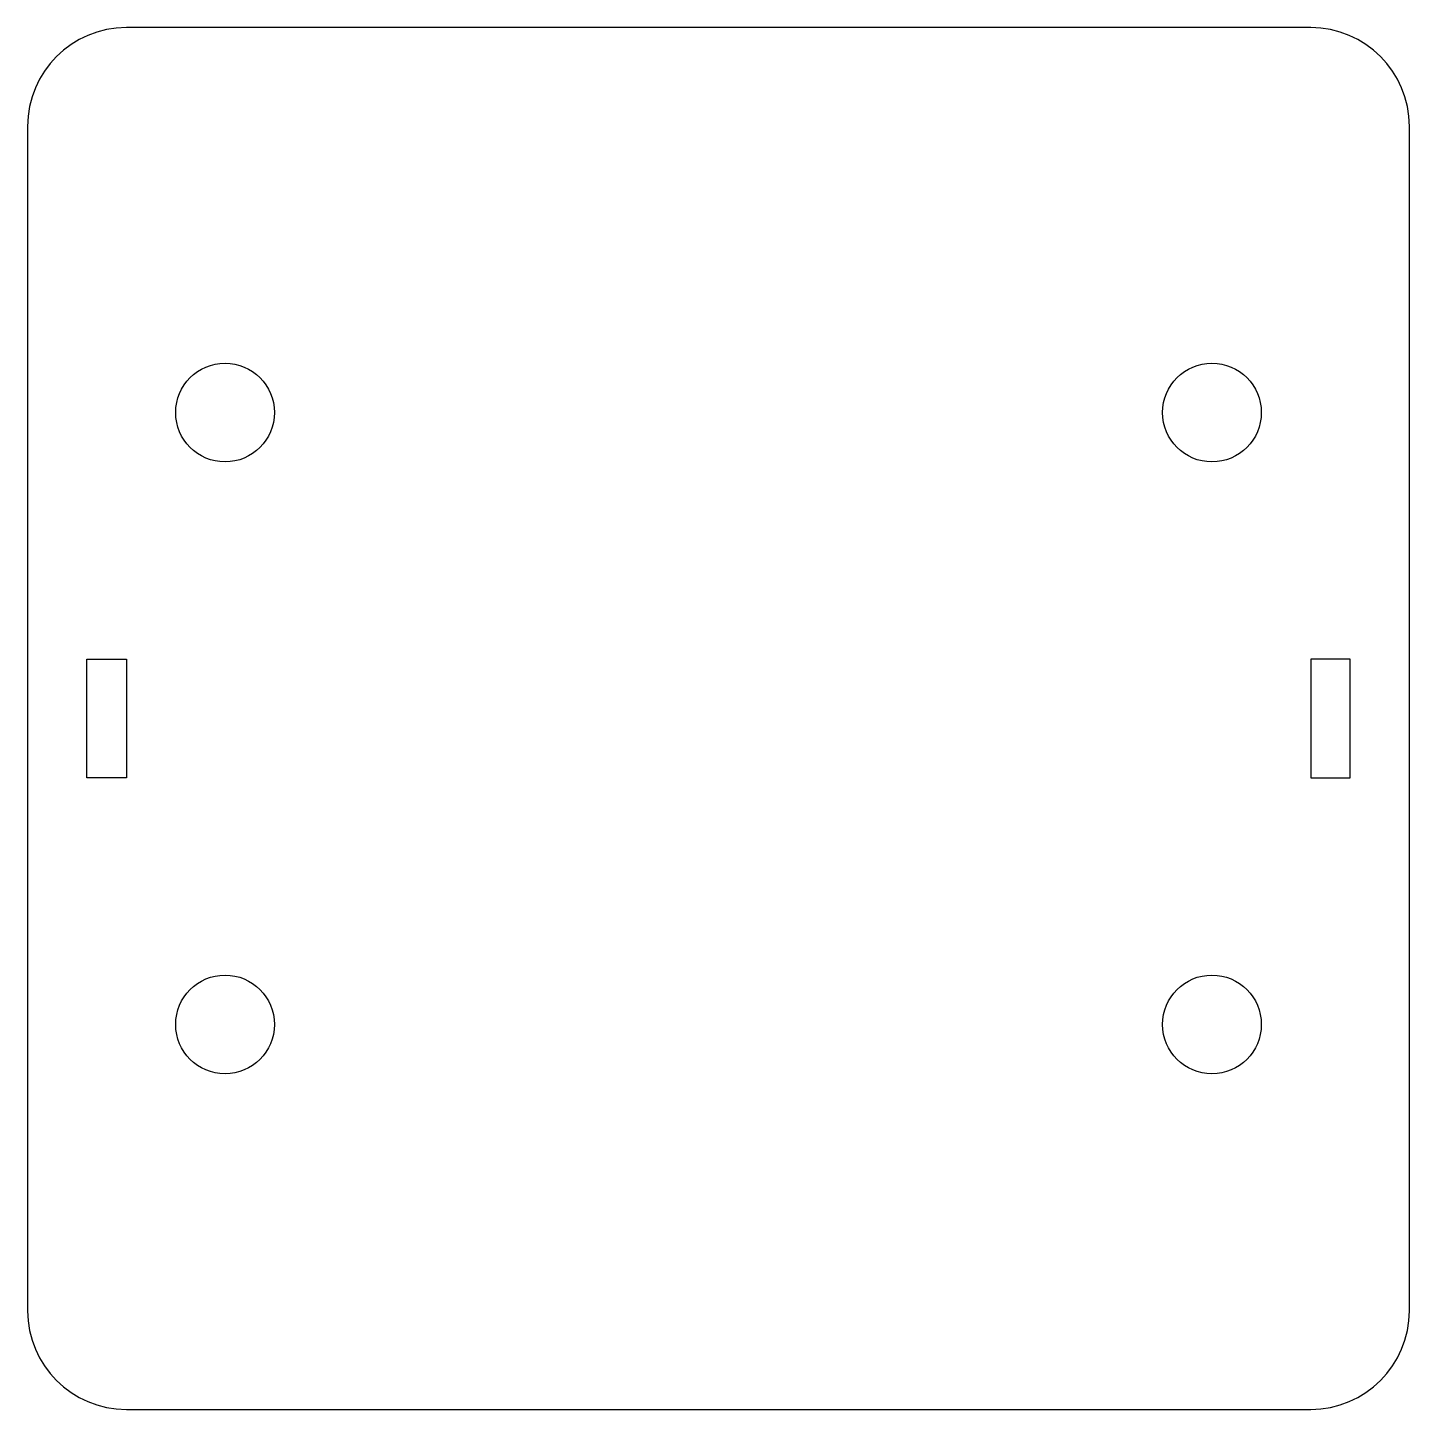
# Model space of a CAD drawing. Header units: millimetres. Extents: x -31.1 to 38.9, y -32.5 to 37.5.
import ezdxf

# ---------------------------------------------------------------- set-up
doc = ezdxf.new("R2010")
doc.units = ezdxf.units.MM

msp = doc.modelspace()

# ---------------------------------------------------------------- linework, layer by layer
for p, q in [((33.861, 37.518), (-26.139, 37.518)), ((-31.139, 32.518), (-31.139, -27.482)), ((38.861, -27.482), (38.861, 32.518)), ((-28.139, -0.482), (-28.139, 5.518)), ((-28.139, 5.518), (-26.139, 5.518)), ((-26.139, 5.518), (-26.139, -0.482)), ((33.861, 5.518), (33.861, -0.482)), ((35.861, 5.518), (33.861, 5.518)), ((35.861, -0.482), (35.861, 5.518)), ((-26.139, -0.482), (-28.139, -0.482)), ((33.861, -0.482), (35.861, -0.482)), ((-26.139, -32.482), (33.861, -32.482))]:
    msp.add_line(p, q)
for centre in [(-21.139, 18.018), (28.861, 18.018), (-21.139, -12.982), (28.861, -12.982)]:
    msp.add_circle(centre, 2.5)
for centre, start, end in [((-26.139, 32.518), 90, 180), ((33.861, 32.518), 0, 90), ((-26.139, -27.482), 180, 270), ((33.861, -27.482), 270, 0)]:
    msp.add_arc(centre, 5, start, end)

doc.saveas('drawing.dxf')
